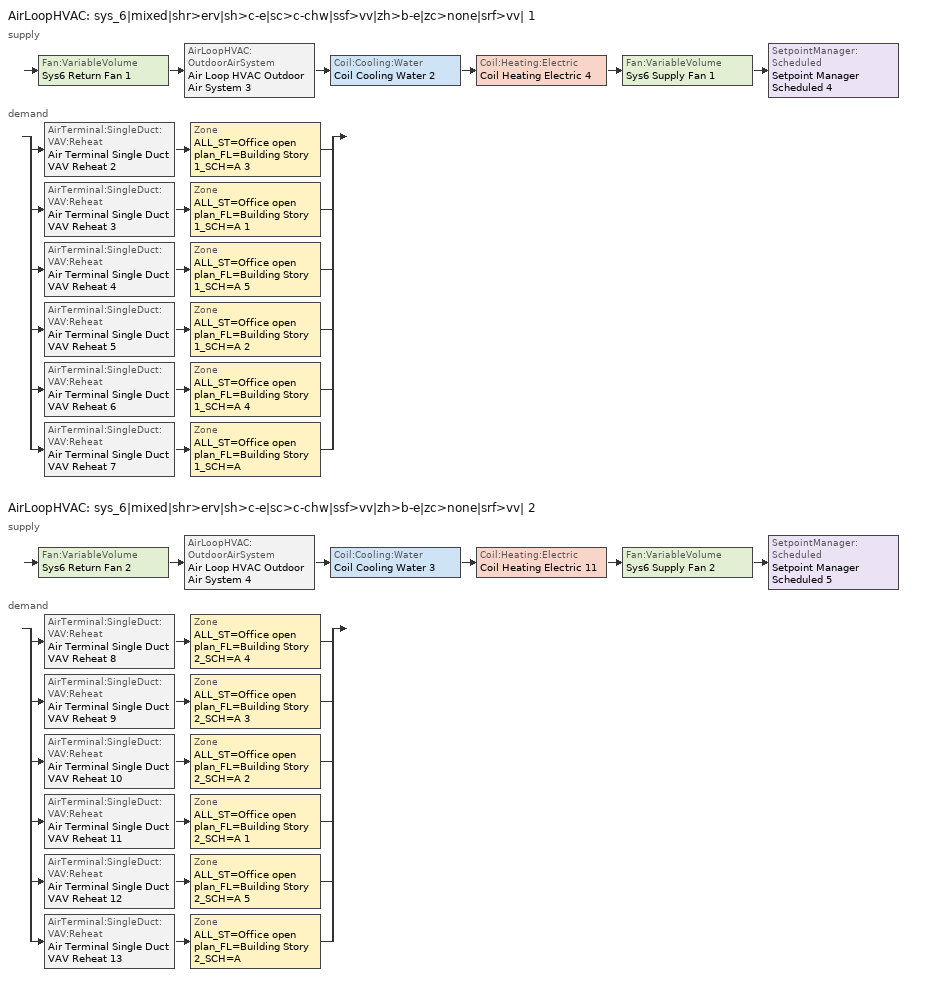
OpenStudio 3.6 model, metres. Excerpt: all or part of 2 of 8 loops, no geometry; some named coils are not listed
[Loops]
AirLoopHVAC 'sys_6|mixed|shr>erv|sh>c-e|sc>c-chw|ssf>vv|zh>b-e|zc>none|srf>vv| 1'
 supply: Fan:VariableVolume 'Sys6 Return Fan 1' > AirLoopHVAC:OutdoorAirSystem 'Air Loop HVAC Outdoor Air System 3' > Coil:Cooling:Water 'Coil Cooling Water 2' > Coil:Heating:Electric 'Coil Heating Electric 4' > Fan:VariableVolume 'Sys6 Supply Fan 1' > SetpointManager:Scheduled 'Setpoint Manager Scheduled 4'
 demand: split
  | AirTerminal:SingleDuct:VAV:Reheat 'Air Terminal Single Duct VAV Reheat 2' > Zone 'ALL_ST=Office open plan_FL=Building Story 1_SCH=A 3'
  | AirTerminal:SingleDuct:VAV:Reheat 'Air Terminal Single Duct VAV Reheat 3' > Zone 'ALL_ST=Office open plan_FL=Building Story 1_SCH=A 1'
  | AirTerminal:SingleDuct:VAV:Reheat 'Air Terminal Single Duct VAV Reheat 4' > Zone 'ALL_ST=Office open plan_FL=Building Story 1_SCH=A 5'
  | AirTerminal:SingleDuct:VAV:Reheat 'Air Terminal Single Duct VAV Reheat 5' > Zone 'ALL_ST=Office open plan_FL=Building Story 1_SCH=A 2'
  | AirTerminal:SingleDuct:VAV:Reheat 'Air Terminal Single Duct VAV Reheat 6' > Zone 'ALL_ST=Office open plan_FL=Building Story 1_SCH=A 4'
  | AirTerminal:SingleDuct:VAV:Reheat 'Air Terminal Single Duct VAV Reheat 7' > Zone 'ALL_ST=Office open plan_FL=Building Story 1_SCH=A'
AirLoopHVAC 'sys_6|mixed|shr>erv|sh>c-e|sc>c-chw|ssf>vv|zh>b-e|zc>none|srf>vv| 2'
 supply: Fan:VariableVolume 'Sys6 Return Fan 2' > AirLoopHVAC:OutdoorAirSystem 'Air Loop HVAC Outdoor Air System 4' > Coil:Cooling:Water 'Coil Cooling Water 3' > Coil:Heating:Electric 'Coil Heating Electric 11' > Fan:VariableVolume 'Sys6 Supply Fan 2' > SetpointManager:Scheduled 'Setpoint Manager Scheduled 5'
 demand: split
  | AirTerminal:SingleDuct:VAV:Reheat 'Air Terminal Single Duct VAV Reheat 8' > Zone 'ALL_ST=Office open plan_FL=Building Story 2_SCH=A 4'
  | AirTerminal:SingleDuct:VAV:Reheat 'Air Terminal Single Duct VAV Reheat 9' > Zone 'ALL_ST=Office open plan_FL=Building Story 2_SCH=A 3'
  | AirTerminal:SingleDuct:VAV:Reheat 'Air Terminal Single Duct VAV Reheat 10' > Zone 'ALL_ST=Office open plan_FL=Building Story 2_SCH=A 2'
  | AirTerminal:SingleDuct:VAV:Reheat 'Air Terminal Single Duct VAV Reheat 11' > Zone 'ALL_ST=Office open plan_FL=Building Story 2_SCH=A 1'
  | AirTerminal:SingleDuct:VAV:Reheat 'Air Terminal Single Duct VAV Reheat 12' > Zone 'ALL_ST=Office open plan_FL=Building Story 2_SCH=A 5'
  | AirTerminal:SingleDuct:VAV:Reheat 'Air Terminal Single Duct VAV Reheat 13' > Zone 'ALL_ST=Office open plan_FL=Building Story 2_SCH=A'
[Sizing:Zone] Zone Cooling Design Supply Air Temperature Input Method=TemperatureDifference; Zone Cooling Design Supply Air Temperature {C}=14; Zone Cooling Design Supply Air Temperature Difference {deltaC}=11; Zone Heating Design Supply Air Temperature Input Method=TemperatureDifference; Zone Heating Design Supply Air Temperature {C}=40; Zone Heating Design Supply Air Temperature Difference {deltaC}=21; Zone Cooling Design Supply Air Humidity Ratio {kg-H2O/kg-air}=0.0085; Zone Heating Design Supply Air Humidity Ratio {kg-H2O/kg-air}=0.008; Zone Heating Sizing Factor=1.3; Zone Cooling Sizing Factor=1.1; Cooling Design Air Flow Method=DesignDay; Heating Design Air Flow Method=DesignDay; Account for Dedicated Outdoor Air System=No; Dedicated Outdoor Air System Control Strategy=NeutralSupplyAir; Dedicated Outdoor Air Low Setpoint Temperature for Design {C}=autosize; Dedicated Outdoor Air High Setpoint Temperature for Design {C}=autosize; Zone Load Sizing Method=Sensible Load Only No Latent Load; Zone Latent Cooling Design Supply Air Humidity Ratio Input Method=HumidityRatioDifference; Zone Cooling Design Supply Air Humidity Ratio Difference {kgWater/kgDryAir}=0.005; Zone Latent Heating Design Supply Air Humidity Ratio Input Method=HumidityRatioDifference; Zone Humidification Design Supply Air Humidity Ratio Difference {kgWater/kgDryAir}=0.005
ALL_ST=Office open plan_FL=Building Story 1_SCH=A; ALL_ST=Office open plan_FL=Building Story 2_SCH=A; ALL_ST=Office open plan_FL=Building Story 1_SCH=A 1; ALL_ST=Office open plan_FL=Building Story 1_SCH=A 2; ALL_ST=Office open plan_FL=Building Story 2_SCH=A 1; ALL_ST=Office open plan_FL=Building Story 2_SCH=A 2; ALL_ST=Office open plan_FL=Building Story 1_SCH=A 3; ALL_ST=Office open plan_FL=Building Story 2_SCH=A 3; ALL_ST=Office open plan_FL=Building Story 2_SCH=A 4; ALL_ST=Office open plan_FL=Building Story 1_SCH=A 4; ALL_ST=Office open plan_FL=Building Story 2_SCH=A 5; ALL_ST=Office open plan_FL=Building Story 1_SCH=A 5
[Zone equipment]
ALL_ST=Office open plan_FL=Building Story 1_SCH=A: Zone HVAC Baseboard Convective Electric 8, Air Terminal Single Duct VAV Reheat 7
ALL_ST=Office open plan_FL=Building Story 2_SCH=A: Zone HVAC Baseboard Convective Electric 14, Air Terminal Single Duct VAV Reheat 13
ALL_ST=Office open plan_FL=Building Story 1_SCH=A 1: Zone HVAC Baseboard Convective Electric 4, Air Terminal Single Duct VAV Reheat 3
ALL_ST=Office open plan_FL=Building Story 1_SCH=A 2: Zone HVAC Baseboard Convective Electric 6, Air Terminal Single Duct VAV Reheat 5
ALL_ST=Office open plan_FL=Building Story 2_SCH=A 1: Zone HVAC Baseboard Convective Electric 12, Air Terminal Single Duct VAV Reheat 11
ALL_ST=Office open plan_FL=Building Story 2_SCH=A 2: Zone HVAC Baseboard Convective Electric 11, Air Terminal Single Duct VAV Reheat 10
ALL_ST=Office open plan_FL=Building Story 1_SCH=A 3: Zone HVAC Baseboard Convective Electric 3, Air Terminal Single Duct VAV Reheat 2
ALL_ST=Office open plan_FL=Building Story 2_SCH=A 3: Zone HVAC Baseboard Convective Electric 10, Air Terminal Single Duct VAV Reheat 9
ALL_ST=Office open plan_FL=Building Story 2_SCH=A 4: Zone HVAC Baseboard Convective Electric 9, Air Terminal Single Duct VAV Reheat 8
ALL_ST=Office open plan_FL=Building Story 1_SCH=A 4: Zone HVAC Baseboard Convective Electric 7, Air Terminal Single Duct VAV Reheat 6
ALL_ST=Office open plan_FL=Building Story 2_SCH=A 5: Zone HVAC Baseboard Convective Electric 13, Air Terminal Single Duct VAV Reheat 12
ALL_ST=Office open plan_FL=Building Story 1_SCH=A 5: Zone HVAC Baseboard Convective Electric 5, Air Terminal Single Duct VAV Reheat 4
[AirLoopHVAC] Design Supply Air Flow Rate {m3/s}=autosize; Design Return Air Flow Fraction of Supply Air Flow=1
Name | Availability Schedule
sys_6|mixed|shr>erv|sh>c-e|sc>c-chw|ssf>vv|zh>b-e|zc>none|srf>vv| 1 | sys_6|mixed|shr>none|sh>c-e|sc>c-chw|ssf>vv|zh>b-e|zc>none|srf>vv| 1 Occ Sch
sys_6|mixed|shr>erv|sh>c-e|sc>c-chw|ssf>vv|zh>b-e|zc>none|srf>vv| 2 | sys_6|mixed|shr>none|sh>c-e|sc>c-chw|ssf>vv|zh>b-e|zc>none|srf>vv| 2 Occ Sch
[Sizing:System] Design Outdoor Air Flow Rate {m3/s}=Autosize; Central Heating Maximum System Air Flow Ratio=0.3; Preheat Design Temperature {C}=7; Preheat Design Humidity Ratio {kg-H2O/kg-Air}=0.008; Precool Design Temperature {C}=12.8; Precool Design Humidity Ratio {kg-H2O/kg-Air}=0.008; Central Cooling Design Supply Air Temperature {C}=13; Central Heating Design Supply Air Temperature {C}=13.1; 100% Outdoor Air in Cooling=No; 100% Outdoor Air in Heating=No; Central Cooling Design Supply Air Humidity Ratio {kg-H2O/kg-Air}=0.0085; Zone Maximum Outdoor Air Fraction=1; Cooling Supply Air Flow Rate Per Floor Area {m3/s-m2}=0.00996765; Cooling Fraction of Autosized Cooling Supply Air Flow Rate=1; Cooling Supply Air Flow Rate Per Unit Cooling Capacity {m3/s-W}=3.94755e-05; Heating Supply Air Flow Rate Per Floor Area {m3/s-m2}=0.00996765; Heating Fraction of Autosized Heating Supply Air Flow Rate=1; Heating Fraction of Autosized Cooling Supply Air Flow Rate=1; Heating Supply Air Flow Rate Per Unit Heating Capacity {m3/s-W}=3.15882e-05; Cooling Design Capacity Method=CoolingDesignCapacity; Cooling Design Capacity {W}=autosize; Cooling Design Capacity Per Floor Area {W/m2}=234.7; Fraction of Autosized Cooling Design Capacity=1; Heating Design Capacity Method=HeatingDesignCapacity; Heating Design Capacity {W}=autosize; Heating Design Capacity Per Floor Area {W/m2}=157; Fraction of Autosized Heating Design Capacity=1; Central Cooling Capacity Control Method=OnOff; Occupant Diversity=autosize
sys_6|mixed|shr>erv|sh>c-e|sc>c-chw|ssf>vv|zh>b-e|zc>none|srf>vv| 1; sys_6|mixed|shr>erv|sh>c-e|sc>c-chw|ssf>vv|zh>b-e|zc>none|srf>vv| 2
[Coil:Heating:Electric] Availability Schedule=Always On Discrete
Name | Nominal Capacity {W}
Coil Heating Electric 4; Coil Heating Electric 11
Coil Heating Electric 5 | 77478.5
Coil Heating Electric 6 | 2929.82
Coil Heating Electric 7 | 22288.7
Coil Heating Electric 8 | 19161.5
Coil Heating Electric 9 | 14231
Coil Heating Electric 10 | 18919.9
Coil Heating Electric 12 | 476062
Coil Heating Electric 13 | 27858.6
Coil Heating Electric 14 | 233118
Coil Heating Electric 15 | 200748
Coil Heating Electric 16 | 101368
Coil Heating Electric 17 | 213844
[Controller:OutdoorAir] Minimum Outdoor Air Flow Rate {m3/s}=autosize; Maximum Outdoor Air Flow Rate {m3/s}=Autosize; Economizer Control Type=DifferentialEnthalpy; Economizer Control Action Type=ModulateFlow; Lockout Type=NoLockout; Minimum Limit Type=FixedMinimum; High Humidity Control=No; Heat Recovery Bypass Control Type=BypassWhenOAFlowGreaterThanMinimum
Name | Minimum Outdoor Air Schedule | Controller Mechanical Ventilation
Controller Outdoor Air 3 | sys_6|mixed|shr>none|sh>c-e|sc>c-chw|ssf>vv|zh>b-e|zc>none|srf>vv| 1 Occ Sch | Controller Mechanical Ventilation 3
Controller Outdoor Air 4 | sys_6|mixed|shr>none|sh>c-e|sc>c-chw|ssf>vv|zh>b-e|zc>none|srf>vv| 2 Occ Sch | Controller Mechanical Ventilation 4
[Controller:MechanicalVentilation] Availability Schedule=Always On Discrete; System Outdoor Air Method=ZoneSum
Controller Mechanical Ventilation 3; Controller Mechanical Ventilation 4
[AirLoopHVAC:OutdoorAirSystem]
Name | Controller
Air Loop HVAC Outdoor Air System 3 | Controller Outdoor Air 3
Air Loop HVAC Outdoor Air System 4 | Controller Outdoor Air 4
[ZoneHVAC:Baseboard:Convective:Electric] Availability Schedule=Always On Discrete; Nominal Capacity {W}=autosize; Efficiency=1
Zone HVAC Baseboard Convective Electric 3; Zone HVAC Baseboard Convective Electric 4; Zone HVAC Baseboard Convective Electric 5; Zone HVAC Baseboard Convective Electric 6; Zone HVAC Baseboard Convective Electric 7; Zone HVAC Baseboard Convective Electric 8; Zone HVAC Baseboard Convective Electric 9; Zone HVAC Baseboard Convective Electric 10; Zone HVAC Baseboard Convective Electric 11; Zone HVAC Baseboard Convective Electric 12; Zone HVAC Baseboard Convective Electric 13; Zone HVAC Baseboard Convective Electric 14
[SetpointManager:Scheduled] Control Variable=Temperature
Name | Schedule | Setpoint Node or NodeList
Setpoint Manager Scheduled 4 | Supply Air Temp 1 | sys_6|mixed|shr>erv|sh>c-e|sc>c-chw|ssf>vv|zh>b-e|zc>none|srf>vv| 1 Supply Outlet Node
Setpoint Manager Scheduled 5 | Supply Air Temp 2 | sys_6|mixed|shr>erv|sh>c-e|sc>c-chw|ssf>vv|zh>b-e|zc>none|srf>vv| 2 Supply Outlet Node
[Fan:VariableVolume] Availability Schedule=Always On Discrete; Maximum Flow Rate {m3/s}=Autosize; Fan Power Minimum Flow Rate Input Method=Fraction; Fan Power Minimum Air Flow Rate {m3/s}=0; Motor In Airstream Fraction=1; Fan Power Coefficient 5=0
Name | Fan Total Efficiency | Pressure Rise {Pa} | Fan Power Minimum Flow Fraction | Motor Efficiency | Fan Power Coefficient 1 | Fan Power Coefficient 2 | Fan Power Coefficient 3 | Fan Power Coefficient 4
Sys6 Supply Fan 1 | 0.549965 | 1000 | 0.5 | 0.8461 | -4.1457 | 16.803 | -19.471 | 7.8488
Sys6 Return Fan 1 | 0.299975 | 250 | 0.68 | 0.4615 | -2.4176 | 9.5874 | -11.559 | 5.4009
Sys6 Supply Fan 2 | 0.549965 | 1000 | 0.22 | 0.8461 | -0.3477 | 4.0976 | -5.0024 | 2.268
Sys6 Return Fan 2 | 0.299975 | 250 | 0.22 | 0.4615 | -0.3477 | 4.0976 | -5.0024 | 2.268
[AirTerminal:SingleDuct:VAV:Reheat] Availability Schedule=Always On Discrete; Maximum Air Flow Rate {m3/s}=AutoSize; Zone Minimum Air Flow Input Method=Constant; Constant Minimum Air Flow Fraction=0.3; Maximum Hot Water or Steam Flow Rate {m3/s}=AutoSize; Minimum Hot Water or Steam Flow Rate {m3/s}=0; Convergence Tolerance=0.001; Damper Heating Action=Normal; Maximum Flow per Zone Floor Area During Reheat {m3/s-m2}=AutoSize; Maximum Flow Fraction During Reheat=0.5; Maximum Reheat Air Temperature {C}=43; Control For Outdoor Air=No
Name | Fixed Minimum Air Flow Rate {m3/s} | Reheat Coil
Air Terminal Single Duct VAV Reheat 2 | 4.99224 | Coil Heating Electric 5
Air Terminal Single Duct VAV Reheat 3 | 0.0724055 | Coil Heating Electric 6
Air Terminal Single Duct VAV Reheat 4 | 0.626839 | Coil Heating Electric 7
Air Terminal Single Duct VAV Reheat 5 | 0.40395 | Coil Heating Electric 8
Air Terminal Single Duct VAV Reheat 6 | 0.626826 | Coil Heating Electric 9
Air Terminal Single Duct VAV Reheat 7 | 0.40395 | Coil Heating Electric 10
Air Terminal Single Duct VAV Reheat 8 | 4.99224 | Coil Heating Electric 12
Air Terminal Single Duct VAV Reheat 9 | 0.0724055 | Coil Heating Electric 13
Air Terminal Single Duct VAV Reheat 10 | 0.626839 | Coil Heating Electric 14
Air Terminal Single Duct VAV Reheat 11 | 0.40395 | Coil Heating Electric 15
Air Terminal Single Duct VAV Reheat 12 | 0.626826 | Coil Heating Electric 16
Air Terminal Single Duct VAV Reheat 13 | 0.40395 | Coil Heating Electric 17
[EnergyManagementSystem:Program]
sys6mixedshrnoneshcesccchwssfvvzhbezcnonesrfvv3OptimumStartProg0: IF DaylightSavings==0 && DayOfWeek>1 && Hour==5 && OAT_3<23.9 && OAT_3>1.7; SET sys6mixedshrnoneshcesccchwssfvvzhbezcnonesrfvv3ClgSch0 = 29.4; SET sys6mixedshrnoneshcesccchwssfvvzhbezcnonesrfvv3HtgSch0 = 15.6; ELSEIF DaylightSavings==0 && DayOfWeek==1 && Hour==7 && OAT_3<23.9 && OAT_3>1.7; SET sys6mixedshrnoneshcesccchwssfvvzhbezcnonesrfvv3ClgSch0 = 29.4; SET sys6mixedshrnoneshcesccchwssfvvzhbezcnonesrfvv3HtgSch0 = 15.6; ELSEIF DaylightSavings==1 && DayOfWeek>1 && Hour==4 && OAT_3<23.9 && OAT_3>1.7; SET sys6mixedshrnoneshcesccchwssfvvzhbezcnonesrfvv3ClgSch0 = 29.4; SET sys6mixedshrnoneshcesccchwssfvvzhbezcnonesrfvv3HtgSch0 = 15.6; ELSEIF DaylightSavings==1 && DayOfWeek==1 && Hour==6 && OAT_3<23.9 && OAT_3>1.7; SET sys6mixedshrnoneshcesccchwssfvvzhbezcnonesrfvv3ClgSch0 = 29.4; SET sys6mixedshrnoneshcesccchwssfvvzhbezcnonesrfvv3HtgSch0 = 15.6; ELSE; SET sys6mixedshrnoneshcesccchwssfvvzhbezcnonesrfvv3ClgSch0 = NULL; SET sys6mixedshrnoneshcesccchwssfvvzhbezcnonesrfvv3HtgSch0 = NULL; ENDIF
[EnergyManagementSystem:ProgramCallingManager]
sys4mixedshrnonescdxshcessfcvzhbezcnonesrfnoneOptimumStartCallingManager0: BeginTimestepBeforePredictor; sys4mixedshrnonescdxshcessfcvzhbezcnonesrfnoneOptimumStartProg0
sys6mixedshrnoneshcesccchwssfvvzhbezcnonesrfvv1OptimumStartCallingManager0: BeginTimestepBeforePredictor; sys6mixedshrnoneshcesccchwssfvvzhbezcnonesrfvv1OptimumStartProg0
sys6mixedshrnoneshcesccchwssfvvzhbezcnonesrfvv2OptimumStartCallingManager0: BeginTimestepBeforePredictor; sys6mixedshrnoneshcesccchwssfvvzhbezcnonesrfvv2OptimumStartProg0
sys6mixedshrnoneshcesccchwssfvvzhbezcnonesrfvv3OptimumStartCallingManager0: BeginTimestepBeforePredictor; sys6mixedshrnoneshcesccchwssfvvzhbezcnonesrfvv3OptimumStartProg0
[Schedule:Ruleset]
Name | Default Day Schedule | Summer Design Day Schedule | Winter Design Day Schedule
Supply Air Temp 1 | Supply Air Temp Default 1
Supply Air Temp 2 | Supply Air Temp Default 2
sys_6|mixed|shr>none|sh>c-e|sc>c-chw|ssf>vv|zh>b-e|zc>none|srf>vv| 1 Occ Sch | sys_6|mixed|shr>none|sh>c-e|sc>c-chw|ssf>vv|zh>b-e|zc>none|srf>vv| 1 Occ Sch Default | sys_6|mixed|shr>none|sh>c-e|sc>c-chw|ssf>vv|zh>b-e|zc>none|srf>vv| 1 Occ Sch Summer Design Day | sys_6|mixed|shr>none|sh>c-e|sc>c-chw|ssf>vv|zh>b-e|zc>none|srf>vv| 1 Occ Sch Winter Design Day
sys_6|mixed|shr>none|sh>c-e|sc>c-chw|ssf>vv|zh>b-e|zc>none|srf>vv| 2 Occ Sch | sys_6|mixed|shr>none|sh>c-e|sc>c-chw|ssf>vv|zh>b-e|zc>none|srf>vv| 2 Occ Sch Default | sys_6|mixed|shr>none|sh>c-e|sc>c-chw|ssf>vv|zh>b-e|zc>none|srf>vv| 2 Occ Sch Summer Design Day | sys_6|mixed|shr>none|sh>c-e|sc>c-chw|ssf>vv|zh>b-e|zc>none|srf>vv| 2 Occ Sch Winter Design Day
[Schedule:Day]
Supply Air Temp Default 1; Supply Air Temp Default 2: 24, 0, 13
sys_6|mixed|shr>none|sh>c-e|sc>c-chw|ssf>vv|zh>b-e|zc>none|srf>vv| 1 Occ Sch Default; sys_6|mixed|shr>none|sh>c-e|sc>c-chw|ssf>vv|zh>b-e|zc>none|srf>vv| 2 Occ Sch Default: 8, 0, 0, 19, 0, 1, 24, 0, 0
sys_6|mixed|shr>none|sh>c-e|sc>c-chw|ssf>vv|zh>b-e|zc>none|srf>vv| 1 Occ Sch Winter Design Day; sys_6|mixed|shr>none|sh>c-e|sc>c-chw|ssf>vv|zh>b-e|zc>none|srf>vv| 1 Occ Sch Summer Design Day; sys_6|mixed|shr>none|sh>c-e|sc>c-chw|ssf>vv|zh>b-e|zc>none|srf>vv| 2 Occ Sch Winter Design Day; sys_6|mixed|shr>none|sh>c-e|sc>c-chw|ssf>vv|zh>b-e|zc>none|srf>vv| 2 Occ Sch Summer Design Day: 24, 0, 1
sys_6|mixed|shr>none|sh>c-e|sc>c-chw|ssf>vv|zh>b-e|zc>none|srf>vv| 1 Occ Sch Sunday; sys_6|mixed|shr>none|sh>c-e|sc>c-chw|ssf>vv|zh>b-e|zc>none|srf>vv| 2 Occ Sch Sunday: 24, 0, 0
[Schedule:Rule] Rule Order=0; Apply Sunday=Yes; Apply Saturday=Yes; Date Specification Type=DateRange; Start Month=1; Start Day=1; End Month=12; End Day=31
Name | Schedule Ruleset | Day Schedule
sys_6|mixed|shr>none|sh>c-e|sc>c-chw|ssf>vv|zh>b-e|zc>none|srf>vv| 1 Occ Sch Sunday Rule | sys_6|mixed|shr>none|sh>c-e|sc>c-chw|ssf>vv|zh>b-e|zc>none|srf>vv| 1 Occ Sch | sys_6|mixed|shr>none|sh>c-e|sc>c-chw|ssf>vv|zh>b-e|zc>none|srf>vv| 1 Occ Sch Sunday
sys_6|mixed|shr>none|sh>c-e|sc>c-chw|ssf>vv|zh>b-e|zc>none|srf>vv| 2 Occ Sch Sunday Rule | sys_6|mixed|shr>none|sh>c-e|sc>c-chw|ssf>vv|zh>b-e|zc>none|srf>vv| 2 Occ Sch | sys_6|mixed|shr>none|sh>c-e|sc>c-chw|ssf>vv|zh>b-e|zc>none|srf>vv| 2 Occ Sch Sunday
[Schedule:Constant]
Always On Discrete: Value=1
